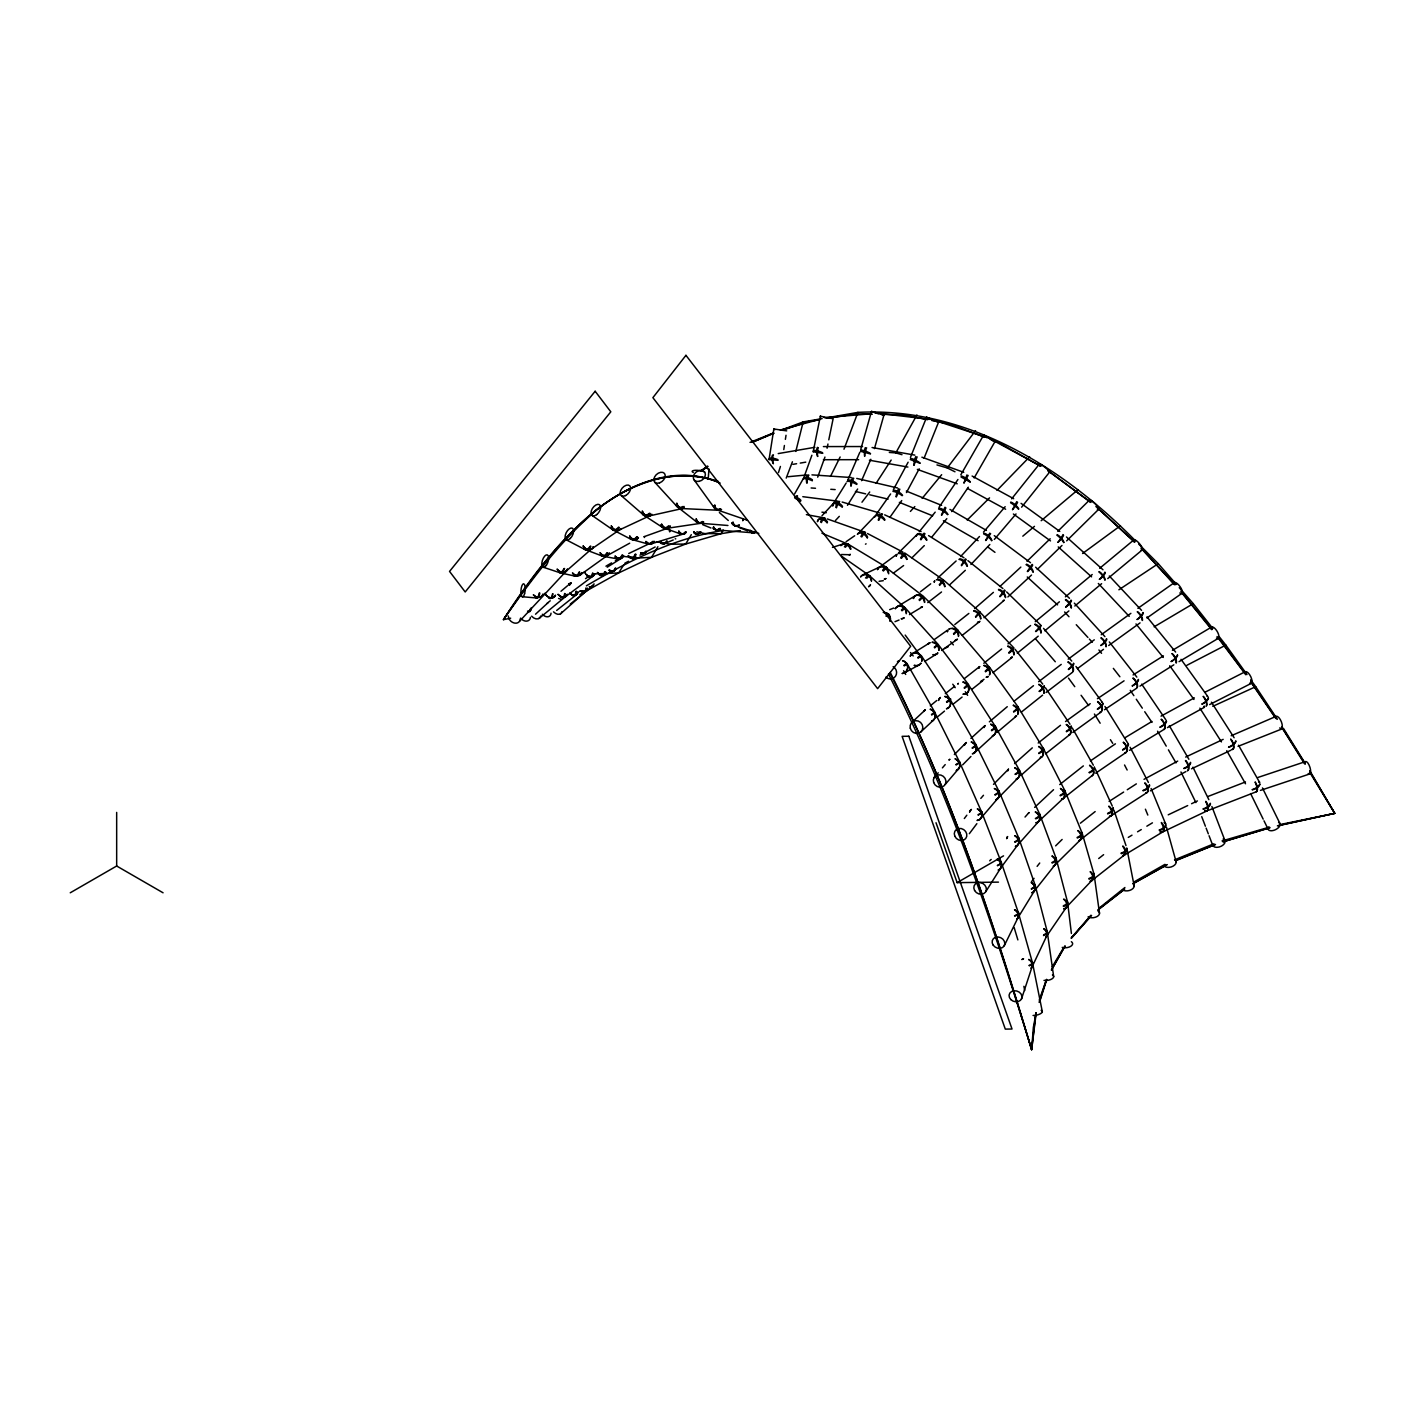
<?xml version="1.0" encoding="UTF-8"?>
<svg xmlns="http://www.w3.org/2000/svg" width="1405" height="1405" viewBox="0 0 1405 1405"><rect width="100%" height="100%" fill="white"/><g stroke="black" fill="none" stroke-linecap="round" stroke-linejoin="round"><path stroke-width="1.5" d="M828.792 439.835L833.112 418.778L820.257 416.196L821.135 416.688M934.624 647.933L938.241 644.561L968.15 684.112L964.181 687.765M708.173 479.298L708.981 468.971M975.755 617.322L980.181 612.159M1035.871 1012.689L1031.639 1049.676C992.176 921.592 949.06 793.93 888.469 674.066M769.044 459.593L773.839 428.982L786.712 430.878M1036.205 1012.706L1031.639 1049.676C992.527 921.241 951.29 792.367 889.681 672.679M783.779 449.582L784.412 445.49M785.377 439.361L786.027 435.269M933.763 712.317L934.694 712.072L907.138 663.757L905.698 664.214M946.496 701.833L949.973 699.023L921.276 655.643L918.15 658.225M919.063 599.83L923.015 596.054L886.871 568.182M1035.748 1014.726L1033.342 1027.459L1031.639 1049.676C993.282 920.925 950.623 792.754 890.226 672.451M813.179 451.778L820.362 416.126M827.088 448.23L827.949 444.033M795.81 451.444L803.168 421.922L822.118 418.62M953.855 634.393L957.911 630.143M985.239 671.239L989.296 667.041M860.844 449.196L871.504 411.402L884.044 415.002L881.673 414.616M874.454 448.617L883.938 415.037M1039.243 1000.149L1046.233 980.216M914.023 465.143L917.131 456.871M980.146 612.352L1013.427 647.459L1008.667 652.851M1039.507 1002.327L1046.76 979.478M778.475 472.589L780.425 466.46M1039.191 1002.292L1046.497 979.443M1021.488 999.008L1032.043 966.886M896.39 496.808L899.85 489.186M941.438 515.02L945.021 507.223M803.906 477.366L811.879 455.255M817.692 477.156L824.946 457.064M843.984 449.231L857.911 412.385C965.235 406.66 1062.777 466.846 1135.556 540.907M786.22 478.086L792.42 461.788M910.458 457.38L926.615 417.197L938.681 422.132L934.852 420.903M924.033 458.293L938.575 422.132M847.847 479.983L859.842 452.234M861.581 480.668L870.819 459.277M1032.113 564.389L1027.336 571.449M1016.763 501.62L1012.478 509.664M966.991 474.89L963.883 483.162L968.15 475.417M966.201 559.401L961.547 565.723M1004.522 589.96L999.868 596.3M960.774 474.89L983.641 435.076L995.021 441.591L992.72 440.784M1031.955 967.149L1046.672 936.029M990.63 533.619L985.924 540.504M957.859 630.371L989.278 667.112M1004.312 945.67L1017.993 917.676M830.513 476.4L840.137 456.994M975.492 616.725L979.671 611.702L943.861 580.318M893.387 489.625L908.122 462.21M906.453 492.558L919.204 468.796M889.33 452.445L895.81 452.902L916.938 414.932M1051.537 970.03L1064.92 946.057M989.787 533.127L988.909 534.655M945.934 507.89L945.073 509.418M794.615 493.875L803.695 477.963A6.568 2.88 29.7 0 1 812.371 479.808M944.687 510.085L941.772 515.178M974.157 477.928L994.951 441.644M988.33 535.674L985.608 540.398M1051.379 970.012L1065.078 946.092M934.676 712.212L931.462 714.478M1052.257 966.745L1063.146 948.498M657.891 546.721L651.516 557.346L618.622 572.959L579.861 594.596M691.313 534.673L685.64 544.051L651.516 557.346L637.782 558.031L622.854 556.327L615.337 560.7M1017.887 917.869L1034.66 890.471M920.942 539.819L924.999 533.689M961.336 565.144L965.481 558.909M832.603 504.781L846.161 483.057M847.478 505.291L857.647 489.01M623.732 564.88L618.622 572.959L594.701 573.907M985.836 891.578L1000.887 867.746L1018.379 844.071M723.206 530.229L720.993 533.707L685.64 544.051L670.571 544.244L656.293 541.68M876.053 483.373L891.174 460.067M920.451 655.766L905.189 635.078M901.975 610.806L905.312 608.014L937.89 644.14L934.237 647.248M938.997 507.346L957.929 479.491M951.747 511.596L968.308 487.219M1046.479 936.38L1066.781 906.699M876.369 514.142L890.612 493.963M889.857 517.374L901.729 500.566M901.395 558.312L905.417 553.447L943.282 579.844L939.26 584.708M943.703 580.546L939.646 585.393M964.322 818.535L966.833 815.199M969.345 833.674L976.861 823.664M1031.446 881.796L1034.045 878.336M861.968 502.217L869.73 491.996M936.959 464.932L947.251 467.935L975.562 430.668M1071.067 938.154L1090.438 916.464M1037.118 866.358L1039.735 863.021M1033.887 891.56L1054.927 864.971M1011.653 498.845L1039.454 464.001M1021.611 507.17L1049.412 472.326M919.256 531.687L935.203 512.14M932.2 536.587L946.812 518.656M922.137 498.389L941.666 474.697M883.306 571.045L886.959 567.638M983.447 532.161L1005.155 506.678M994.318 539.432L1016.026 513.949M934.009 777.703L938.206 772.785M942.404 767.868L945.214 764.601M945.284 784.376L959.264 767.973M980.795 798.409L983.482 795.283M981.147 817.868L998.604 797.478M1071.488 937.767L1090.877 915.252M519.587 621.238L566.882 570.395M1071.787 937.855L1091.58 915.498M920.89 655.345L917.746 657.54M1025.035 817.043L1028.987 812.599M1018.924 843.65L1038.699 821.416M910.387 511.42L914.831 506.555M821.978 515.74L833.516 503.306M835.466 520.5L839.312 516.355M960.616 556.503L979.496 536.499M970.943 564.494L989.84 544.49M1066.676 906.91L1091.703 880.601M859.842 531.793L874.507 516.496M996.988 490.433L1029.637 456.818M919.537 600.55L923.524 596.51L957.472 629.703M953.503 633.743L957.437 629.739M954.346 754.59L965.428 743.368M962.636 764.882L970.943 756.452M993.493 784.376L1008.193 769.483M997.041 799.199L1017.606 778.352M907.05 663.968L904.258 665.935M967.202 520.026L989.542 497.862M899.13 552.253L917.641 533.97M911.95 557.803L924.297 545.597M1057.772 531.336L1089.578 499.987M1066.641 540.89L1098.447 509.523M1055.629 845.863L1062.127 839.452M1054.681 865.234L1080.656 839.61M1027.002 561.28L1050.185 538.747M1037.241 569.499L1061.987 545.456M1034.642 807.366L1053.539 789.715M1037.768 822.224L1062.953 798.69M912.425 721.889L924.964 710.175M920.503 732.216L933.061 720.502M937.75 577.964L956.12 560.981M949.798 584.673L965.34 570.307M999.991 586.412L1020.838 567.093M1007.877 596.949L1031.516 575.049M527.859 612.352L531.02 609.436M535.533 614.213L548.178 602.552M970.908 738.415L984.483 726.034M974.157 753.08L993.757 735.201M1014.603 763.6L1032.289 747.864M1020.715 775.595L1041.614 756.996M560.384 613.967L585.745 591.487M565.284 571.923L591.47 549.039M888.504 615.741L889.4 614.916L887.152 616.461M974.613 608.628L993.405 592.366M983.992 617.743L1004.364 600.128M1098.324 909.439L1124.703 889.014M560.999 591.242L567.567 585.692M989.348 721.836L1007.262 706.697M996.935 732.514L1016.5 715.988A6.568 5.058 49.8 0 1 1015.13 716.55A6.568 4.566 51.4 0 0 1016.447 716.041M1022.805 536.166L1034.484 526.348M1041.175 520.711L1078.039 489.66M528.017 612.492L531.318 609.735M1099.676 568.305L1133.958 539.819M1065.376 596.844L1092.212 574.522M1107.755 578.597L1142.019 550.11M1074.807 606.012L1101.625 583.69M1035.292 621.677L1059.405 601.797M1044.793 630.792L1068.889 610.912M546.931 603.518L550.233 600.796M538.993 618.481L565.442 596.703M930.286 705.819L936.749 700.515M936.766 717.446L944.511 711.088M570.254 604.132L591.927 586.465M1008.035 643.859L1030.603 625.541M1017.29 653.167L1038.225 636.166M1098.78 908.403L1124.913 887.503M556.661 610.455L576.911 594.315M983.799 663.265L1001.642 649.005M992.896 672.714L1012.39 657.154A6.568 4.637 51.4 0 1 1011.108 657.61M1013.848 701.376L1033.465 685.71M1021.347 712.124L1042.598 695.159M1038.19 743.017L1060.512 725.279M1045.671 753.765L1069.381 734.92M954.803 624.54L968.853 613.423M962.249 635.323L979.109 621.958M964.533 678.475L979.232 666.883M945.337 693.631L954.539 686.343M952.889 704.362L962.091 697.073M971.997 689.258L982.675 680.828M1059.721 784.587L1083.36 765.901M1062.76 798.848L1092.317 775.472M1080.392 823.207L1095.162 811.581M1079.672 840.418L1110.846 815.884M1098.692 858.543L1103.61 854.679M1091.369 880.9L1124.228 855.136M1097.955 910.019L1124.404 889.365M920.398 591.786L930.69 583.813M927.792 602.605L941.526 591.979M1038.611 681.724L1061.232 664.407M1046.058 692.507L1072.173 672.521M565.354 596.791L592.857 576.191M880.953 566.057L896.32 554.659M893.369 573.152L903.608 565.548M1068.186 659.173L1094.284 639.819M1077.407 668.657L1103.505 649.303M1082.57 553.5L1120.435 525.733M1101.274 634.709L1130.884 613.335M1108.703 645.51L1140.035 622.889M1065.534 721.538L1090.227 703.694M1072.805 732.444L1101.028 712.036M579.756 575.277L607.575 555.344M700.726 470.938L707.593 466.056M701.341 471.079L706.627 467.321M934.36 639.521L947.62 630.09M941.613 650.462L956.542 639.855M1137.892 608.33L1174.457 582.548M1146.954 617.972L1181.798 593.419M905.944 664.091L906.91 663.388L903.889 665.285M846.109 541.68L854.679 535.762M591.259 549.215L619.64 529.79M1090.385 760.93L1115.412 743.825M1095.707 773.172L1126.09 752.413A6.568 3.952 55.7 0 1 1124.984 752.746A6.568 3.46 58.8 0 0 1126.95 748.9A6.568 3.46 58.8 0 0 1123.245 742.402M1097.41 698.689L1124.07 680.828M1104.488 709.736L1136.505 688.31M1118.889 589.784L1158.247 563.668L1176.459 584.462M585.516 578.649L589.152 576.243M1109.107 801.412L1123.631 792.069M1127.267 789.733L1136.346 783.885M1110.565 816.077L1145.075 793.86M980.514 681.53L984.027 679.282M1133.08 674.944L1163.41 655.872M1139.947 686.132L1173.825 664.811M607.223 567.198L621.765 558.066M912.161 653.817L929.372 643.069M924.613 661.509L936.661 653.992M896.934 606.837L915.445 595.65M909.492 614.582L922.435 606.749A6.568 5.515 58.8 0 1 920.995 607.364M1124.632 737.959L1151.907 721.468M1129.532 750.34L1162.269 730.53M1128.285 837.398L1131.991 835.167M1137.558 831.795L1141.282 829.565M1146.849 826.193L1152.434 822.838M1123.842 855.399L1162.848 831.883M700.533 470.991L707.997 466.548M1172.437 650.322L1211.602 627.052M1179.058 661.65L1218.24 638.379M1154.155 626.823L1193.267 603.658L1212.814 628.527M1133.466 883.236L1167.327 864.602M586.412 585.815C628.913 560.823 674.277 537.939 723.435 530.423M605.941 566.18L611.579 562.896M70.25 892.79L116.668 866.007L163.068 892.79M936.011 822.733L957.139 882.639L1003.539 855.856M1133.853 882.024L1164.956 864.356M1133.449 883.552L1165.974 865.304M750.059 442.364L773.523 432.968M607.329 555.502L629.686 543.191M1161.039 716.146L1194.338 697.864M1167.432 727.614L1204.243 707.4M1144.004 779.336L1177.706 761.089M1150.361 790.839L1185.925 771.573M904.17 672.995L918.519 665.25M624.768 563.265L628.562 561.227M632.355 559.19L636.166 557.17M639.96 555.133L655.152 546.984M751.921 442.347L774.067 433.267M871.504 411.402L873.752 412.385M1186.891 665.285L1225.845 645.106L1246.99 674.558M1205.42 692.015L1245.164 671.748M1209.652 704.572L1251.293 683.357M944.564 648.566L948.147 646.792M628.738 553.517L654.256 541.311M1168.222 814.83L1187.682 805.574M1191.581 803.713L1197.411 800.938M1164.394 831.18L1207.194 810.808M1185.644 757.067L1223.175 739.364M1191.493 768.816L1230.991 750.182M862.652 574.996L880.004 566.865M619.324 529.966L650.427 515.442M1212.796 706.329L1255.719 686.694L1277.391 719.29M753.273 441.925L772.592 433.425M1231.201 735.746L1276.039 716.392M665.584 543.191L673.258 539.959M1176.81 859.878L1215.518 844.475M769.115 459.558L778.054 460.313M1175.686 860.756L1214.956 844.668M1174.527 859.86L1213.973 843.755M889.664 609.665L893.721 608.031M895.003 621.66L899.06 620.027M1238.051 746.354L1283.415 728.352L1305.175 763.354M1207.65 796.6L1245.462 781.953M1208.809 810.193L1256.579 791.665M781.426 430.018L803.168 421.922M643.912 536.745L667.972 528.104M1223.333 841.718L1268.908 827.949M782.357 430.387L807.225 421.763L819.677 419.709M1257.897 777.474L1305.315 761.651M1260.426 790.4L1309.917 773.892M832.463 547.388L842.772 544.121M652.025 543.595L684.955 533.531M1222.982 841.841L1270.032 827.738M1222.051 840.945L1269.505 827.088M949.956 698.988L949.446 699.128A6.568 0.984 -29.7 0 1 946.794 702.395M780.302 430.035L820.362 419.217M1277.391 825.859L1334.75 813.355L1309.759 770.713M649.005 516.004L683.374 508.311M1278.304 825.596L1334.75 813.355L1309.776 771.415M510.665 618.182L503.429 619.675C529.281 579.352 558.61 540.679 595.808 510.12C629.879 483.689 677.403 464.774 719.395 482.688M1279.955 824.577L1334.75 813.355L1310.092 772.908M826.316 417.882L857.911 412.385M778.212 453.587L814.882 447.299M792.929 464.352L796.6 463.72M800.27 463.088L805.768 462.157M830.056 418.005L854.96 413.895L872.329 414.212M740.4 530.563L720.993 533.707L704.625 533.566L696.845 531.828M579.422 591.505L586.991 590.276M666.55 528.385L701.06 523.257M879.091 581.301L883.271 580.687M813.267 451.76L822.803 453.323M788.029 476.716L806.804 474.943M826.684 417.513L871.346 413.755M957.139 882.639L998.463 882.129M823.4 446.579L862.547 446.544M823.418 459.716L858.648 459.681M881.023 414.352L902.73 414.738L927.686 419.709M841.472 554.518L849.797 554.729M681.688 508.54L719.395 510.314M811.95 474.872L851.254 477.524M811.124 487.974L815.497 488.273M830.777 489.291L835.15 489.59M717.024 530.001L753.589 532.846M700.41 523.275L727.931 525.488M522.116 596.721L536.306 597.95M877.721 413.211L930.479 419.428M802.817 496.685L837.433 501.111M821.96 512.175L826.281 512.737M860.633 451.321L870.45 453.938M872.066 447.51L914.813 455.115M869.414 460.225L907.893 467.057M806.382 514.616L824.033 517.865M603.36 556.292L617.656 558.927M931.849 420.534L950.553 424.257L984.466 437.166M826.439 418.023L824.208 417.531M560.648 572.941L575.277 576.173M856.751 478.42L897.602 487.992M855.434 491.469L865.638 493.858M869.73 494.806L888.101 499.126M878.388 413.773L874.49 412.631M632.988 539.819L648.408 544.121M895.81 452.902L901.992 454.693M842.139 502.042L879.758 513.036M910.212 459.505L919.836 463.281M734.762 525.698L758.805 533.408M932.604 419.674L987.293 437.675M720.15 483.127C677.526 463.615 628.773 483.18 594.93 511.438C558.997 542.558 530.528 580.915 503.429 619.675C549.706 550.637 621.923 451.866 718.078 481.213M542.681 567.04L559.102 572.45M717.569 510.05L747.53 520.324M827.299 518.937L864.9 532.232M663.125 527.718L679.37 533.479M921.891 457.187L963.76 472.326M917.342 469.393L957.226 483.812M774.928 429.684L773.821 429.052M585.024 549.513L601.305 555.678M990.437 439.449L998.428 442.487L1040.806 466.284M934.448 420.745L932.305 419.902M739.329 527.56L747.565 530.879M702.623 524.645L710.948 527.999M906.348 491.1L941.613 505.361M899.358 502.358L932.657 515.811M931.023 419.375L928.09 418.093M821.943 533.215L848.058 544.174M960.95 476.91L970.065 482.108M884.676 514.845L921.083 531.529M927.809 417.97L926.51 417.232M947.251 467.935L954.979 471.781M613.054 529.948L630.74 539.134M566.197 539.783L584.673 549.39M867.517 533.531L902.923 552.095M989.313 438.342L1040.631 466.109M972.102 476.032L1013.672 498.705M967.518 488.448L1005.629 509.225M949.921 509.4L986.45 530.423M943.405 520.728L978.108 540.697M848.708 544.49L886.204 567.111M986.925 437.57L985.572 436.692M928.565 535.586L963.953 557.767M643.912 515.266L662.58 527.455M592.313 515.653L612.721 529.738M841.7 556.292L869.186 575.453M984.993 436.305L983.641 435.164M1021.049 503.341L1059.792 531.424M1013.374 514.002L1050.501 540.907M1047.849 470.675L1090.596 502.235M1048.042 470.657L1090.86 502.446M994.266 535.639L1030.497 562.72M988.066 547.177L994.968 552.341M678.123 507.468L696.95 522.221M967.905 560.63L1002.889 588.537M621.625 495.965L643.56 514.985M719.378 512.526L728.282 520.482M1066.465 536.973L1102.978 569.763M1058.246 546.931L1091.58 576.858M869.818 575.98L904.715 607.469M1098.728 509.067L1134.854 542.084M1035.625 567.181L1069.504 598.319M1027.266 576.981L1057.596 604.87M1095.882 506.467L1134.292 541.891M1006.63 591.909L1040.666 625.049A6.568 1.001 -45.8 0 1 1035.555 631.425M1138.594 543.946L1158.247 563.668M1109.3 575.997L1141.545 610.332M1098.324 583.479L1129.216 616.374M1140.965 548.143L1175.16 584.796M1076.248 624.716L1087.909 637.466M654.87 482.354L677.034 506.59M1074.333 603.149L1104.91 636.623M1064.604 611.965L1068.977 616.742M1089.367 639.064L1092.265 642.243M1142.283 549.285L1174.317 584.603M1181.605 592.629L1211.707 629.668M1179.252 587.659L1193.267 603.658M1043.546 628.386L1071.734 661.07M1035.555 638.871L1055.295 661.755M950.641 641.699L953.38 644.895M1180.85 591.294L1212.199 629.405M1146.954 616.883L1175.616 652.06M1135.995 623.943L1163.287 657.452M1015.042 649.286L1042.738 684.112M1219.329 636.816L1225.845 645.106M1109.318 641.962L1136.838 677.105M1098.921 649.971L1101.555 653.325M1113.34 668.376L1119.89 676.753M910.545 652.552L913.18 655.924M1217.046 636.518L1245.831 674.751M1218.767 637.888L1245.655 674.101M1075.967 666.462L1102.398 702.482M1068.485 678.106L1074.772 686.676M1081.077 695.264L1088.629 705.556M1018.01 706.82L989.612 667.375A6.568 1.194 -35.8 0 1 985.502 671.818M693.859 479.562L713.933 507.381M1250.731 679.757L1255.719 686.694M1181.043 659.331L1207.826 696.599M1169.715 665.759L1193.951 699.479M952.766 684.217L955.207 687.677M1250.661 681.144L1276.337 718.763M1250.766 681.969L1275.459 718.06M1281.623 727.088L1304.49 763.723M1141.703 684.165L1165.851 719.834M1130.252 690.312L1133.87 695.668M1136.276 699.233L1142.318 708.155M1144.741 711.72L1151.977 722.416M1045.425 687.783L1069.978 724.225M968.449 684.744L995.407 726.596M965.27 691.717L967.606 695.352M1211.409 702.184L1234.134 737.73M1199.852 708.138L1221.437 741.91M1282.256 727.79L1305.315 764.144M1104.927 706.469L1127.776 743.122M1094.425 714.039L1100.15 723.206M1110.424 739.697L1112.707 743.35M1018.362 707.576L1043.423 748.619M1169.329 725.718L1188.876 759.262M1157.562 731.215L1166.238 746.125M1168.416 749.849L1176.02 762.897M950.202 699.567L975.966 744.755M903.573 670.729L905.698 674.453M1238.56 745.247L1259.389 782.005M1226.758 750.692L1245.515 783.779M1072.314 728.018L1093.336 765.198M995.671 727.07L1019.433 770.309M1130.112 747.249L1148.394 782.427M1124.544 764.987L1127.144 770.01M1043.687 749.146L1064.955 790.892A6.568 2.687 -22.1 0 1 1060.301 795.845M934.869 712.598L959.492 761.914M1262.445 787.924L1280.043 823.681M1250.608 793.579L1263.165 819.133M1264.008 820.819L1268.188 829.336M976.176 745.159L998.973 791.384M1192.95 767.165L1208.844 799.656M1180.955 771.995L1195.901 802.589M1019.644 770.765L1039.858 814.601L1056.086 858.315M1095.303 769.027L1112.286 806.066M959.65 762.23L981.621 812.002M999.078 791.419L1018.766 838.1M1151.099 788.504L1165.553 823.734M1145.409 809.192L1147.815 815.058M1065.183 791.454L1082.096 833.024M981.744 812.301L1001.291 862.424M1211.883 806.54L1225.055 840.857M1201.732 816.674L1205.385 826.21M1206.122 828.107L1208.318 833.832M1209.055 835.729L1212.708 845.266M1018.906 838.451L1035.081 885.01M1113.954 810.246L1125.985 845.564M1001.396 862.723L1018.397 912.846M1014.182 927.634L1017.87 939.91M1082.307 833.657L1094.003 874.138A6.568 3.811 -7.9 0 1 1089.016 879.144M1018.502 913.18L1032.447 962.671M1166.484 827.229L1176.213 862.09M1056.349 859.368L1067.537 902.08M1035.204 885.431L1047.111 931.216M1032.552 963.128L1042.317 1011.653M1023.894 986.31L1024.737 990.525M1126.968 848.989L1134.186 885.993M1047.34 932.34L1053.68 976.668M1094.161 874.929L1099.518 913.32M1067.659 902.8L1071.4 933.464M116.668 812.406L116.668 866.007M520.236 618.885A6.568 5.111 41.6 0 1 514.23 623.03A6.568 5.111 41.6 0 1 508.311 615.97M543.068 594.174A6.568 5.111 41.6 0 1 533.303 594.824A6.568 5.128 44.2 0 0 542.997 594.245M530.44 617.304A6.568 4.988 47.4 0 1 526.647 621.133A6.568 4.988 47.4 0 1 520.57 618.095M527.525 611.087A6.568 4.988 47.4 0 1 528.21 611.719M540.82 615.987A6.568 4.847 50.5 0 1 531.652 616.163M529.773 611.684A6.568 4.847 50.5 0 1 531.74 607.61M551.041 613.195A6.568 4.654 51.4 0 1 547.88 616.777A6.568 4.654 51.4 0 1 542.33 614.266M577.982 592.067A6.568 4.654 51.4 0 1 569.64 593.103A6.568 4.637 54.6 0 0 577.877 592.12M562.07 611.632A6.568 4.496 48.5 0 1 553.5 611.825M587.343 589.485A6.568 4.496 48.5 0 1 580.634 590.82M558.558 598.46A6.568 4.285 50.8 0 1 560.806 599.32M593.191 585.147A6.568 4.285 50.8 0 1 589.257 586.693M539.151 593.121A6.568 2.09 -85.1 0 1 535.99 597.617M567.392 569.183A6.568 5.128 44.2 0 1 563.001 572.362A6.568 5.128 44.2 0 1 557.1 569.06A6.568 5.163 48.9 0 0 562.878 572.502A6.568 5.163 48.9 0 0 567.269 569.288M539.801 592.98A6.568 2.67 -88.2 0 1 536.13 597.687M552.516 593.841A6.568 2.67 -88.2 0 1 548.898 598.091M581.81 572.59A6.568 5.005 49.8 0 1 572.432 572.941A6.568 5.005 54.4 0 0 581.67 572.696M552.92 593.718A6.568 2.933 86.7 0 1 549.302 598.126M564.687 593.472A6.568 2.933 86.7 0 1 560.156 596.282M565.056 593.771A6.568 3.126 80.2 0 1 560.507 596.317M575.822 591.47A6.568 3.126 80.2 0 1 572.379 595.562M569.569 585.323A6.568 3.126 80.2 0 1 571.15 583.022M594.596 574.03A6.568 4.83 53.2 0 1 586.254 574.505M584.849 572.66A6.568 4.83 53.2 0 1 584.427 571.835M576.384 591.242A6.568 3.372 71 0 1 572.467 595.105M568.902 585.235A6.568 3.372 71 0 1 571.045 583.11M585.832 587.993A6.568 3.372 71 0 1 581.933 591.856M606.064 572.379A6.568 4.637 54.6 0 1 597.599 572.678M587.255 588.028A6.568 4.18 50.8 0 1 582.513 591.558M587.185 589.292A6.568 4.443 54.2 0 1 580.265 590.68M615.829 568.27A6.568 4.443 54.2 0 1 609.208 570.29A6.568 4.057 68.8 0 0 615.039 568.252M594.034 583.795A6.568 4.162 36.3 0 1 592.102 585.973M593.051 585.235A6.568 4.233 53.9 0 1 589.573 586.869M563.949 568.551A6.568 2.898 -71.7 0 1 558.944 572.292M564.582 568.463A6.568 3.372 -77.5 0 1 559.401 572.485M579.053 572.134A6.568 3.372 -77.5 0 1 573.328 574.803M593.332 546.791A6.568 5.163 48.9 0 1 588.66 549.601A6.568 5.163 48.9 0 1 583.057 545.807A6.568 5.181 55.6 0 0 588.484 549.759A6.568 5.181 55.6 0 0 593.156 546.931M579.633 571.976A6.568 3.706 -85.8 0 1 573.802 575.014M592.699 572.924A6.568 3.706 -85.8 0 1 586.675 575.664M609.384 553.131A6.568 5.005 54.4 0 1 600.269 553.043M593.103 573.521A6.568 3.916 83.1 0 1 587.308 575.822M604.677 571.712A6.568 3.916 83.1 0 1 599.32 574.961M594.526 573.767A6.568 4.83 57.9 0 1 589.889 576.717A6.568 4.83 57.9 0 1 584.515 571.817M623.592 555.519A6.568 4.83 57.9 0 1 615.021 555.976A6.568 4.777 64.5 0 0 623.346 555.607M605.292 571.642A6.568 4.057 68.8 0 1 600.567 575.119M605.871 572.45A6.568 4.601 59.4 0 1 597.353 572.379M635.956 554.36A6.568 4.601 59.4 0 1 628.246 555.713M615.601 568.358A6.568 4.391 59.4 0 1 609.19 570.395M645.984 551.55A6.568 4.391 59.4 0 1 641.049 552.85M615.829 568.498A6.568 4.11 50.4 0 1 609.296 569.85M590.24 546.229A6.568 3.407 -62.5 0 1 583.988 548.653M590.873 546.246A6.568 3.864 -69.2 0 1 584.392 548.916M606.925 552.815A6.568 3.864 -69.2 0 1 600.497 554.817M621.01 528.526A6.568 5.181 55.6 0 1 611.263 525.962M609.155 553.236A6.568 5.005 61.2 0 1 600.005 552.709M638.45 537.852A6.568 5.005 61.2 0 1 629.581 535.885A6.568 4.935 70.2 0 0 638.098 537.992M607.592 552.762A6.568 4.233 -79.5 0 1 601.059 555.098M622.064 554.975A6.568 4.233 -79.5 0 1 615.144 557.451M654.01 541.592A6.568 4.777 64.5 0 1 646.23 541.645M622.538 555.168A6.568 4.443 86.1 0 1 615.917 557.68M634.99 554.308A6.568 4.443 86.1 0 1 628.632 557.082M635.569 554.22A6.568 4.443 67.9 0 1 629.739 557.1M645.738 551.445A6.568 4.443 67.9 0 1 641.33 553.342M635.359 555.555A6.568 4.531 65.9 0 1 628.246 555.818M667.094 541.61A6.568 4.531 65.9 0 1 660.139 541.54A6.568 4.391 73.8 0 0 666.69 541.68M646.353 551.445A6.568 4.145 48.3 0 1 642.752 552.832M645.808 551.322A6.568 4.285 65.6 0 1 640.61 552.815M669.553 531.634A6.568 4.285 65.6 0 1 669.465 530.774M618.727 527.086A6.568 3.758 -55.4 0 1 611.403 527.577A6.568 4.25 -62.6 0 0 619.113 527.542M636.816 536.728A6.568 4.25 -62.6 0 1 629.844 538.273M620.694 528.702A6.568 5.181 65 0 1 611.333 525.962M651.797 514.177A6.568 5.181 65 0 1 646.722 515.74A6.568 5.181 65 0 1 642.278 510.981A6.568 5.076 77.4 0 0 650.533 515.178M637.501 536.71A6.568 4.637 -74.4 0 1 630.476 538.642M652.675 541.399A6.568 4.637 -74.4 0 1 645.65 542.664M670.396 526.12A6.568 4.935 70.2 0 1 661.72 524.399M653.237 541.575A6.568 4.812 88.4 0 1 646.528 542.962M666.831 540.802A6.568 4.812 88.4 0 1 660.508 543.068M653.641 541.663A6.568 4.672 73 0 1 645.949 541.399M644.526 537.5A6.568 4.672 73 0 1 644.456 536.587M685.991 532.583A6.568 4.672 73 0 1 678.633 530.95A6.568 4.461 83.2 0 0 685.447 532.618M667.217 541.382A6.568 4.707 67.1 0 1 661.825 543.068M700.111 532.477A6.568 4.391 73.8 0 1 693.912 531.863M675.752 538.8A6.568 4.11 73.1 0 1 675.155 538.835M669.886 531.687A6.568 4.11 73.1 0 1 669.886 529.931M693.315 472.502A6.568 1.668 6.4 0 1 695.528 470.306A6.568 1.668 6.4 0 1 704.695 472.098M649.496 513.247A6.568 4.074 -49.1 0 1 642.085 512.825A6.568 4.601 -56.9 0 0 650.216 513.422M668.569 525.927A6.568 4.601 -56.9 0 1 660.859 524.978M684.288 507.925A6.568 5.076 77.4 0 1 676.789 503.289M669.026 526.313A6.568 4.97 -70.5 0 1 661.123 525.013M685.57 531.74A6.568 4.97 -70.5 0 1 678.281 532.53M669.886 526.19A6.568 4.777 81.6 0 1 661.615 524.047M703.712 522.01A6.568 4.777 81.6 0 1 696.142 518.937M719.869 529A6.568 4.461 83.2 0 1 713.564 526.893M686.149 531.88A6.568 5.111 89.5 0 1 679.23 532.899M700.428 531.74A6.568 5.111 89.5 0 1 694.123 533.268M699.55 532.495A6.568 4.145 83.1 0 1 693.631 531.67M700.972 531.845A6.568 4.882 65.8 0 1 695.563 533.285M773.294 463.632A6.568 3.161 71.6 0 1 772.557 455.115M683.041 506.502A6.568 4.478 -42.4 0 1 676.016 504.483M683.533 507.96A6.568 4.795 -87.3 0 1 676.964 503.341M721.555 509.523A6.568 4.795 -87.3 0 1 714.688 505.115M684.182 506.485A6.568 4.988 -51.9 0 1 676.139 504.518M702.623 521.518A6.568 4.988 -51.9 0 1 695.457 520.711M703.115 521.87A6.568 5.304 -68 0 1 696.09 521.255M720.08 528.298A6.568 5.304 -68 0 1 712.721 527.981M702.957 521.975A6.568 4.443 -85.4 0 1 696.248 519.042M738.222 525.944A6.568 4.443 -85.4 0 1 732.971 521.975A6.568 3.829 -72.2 0 0 737.274 525.681M720.115 528.947A6.568 5.357 88.8 0 1 713.705 528.438M719.132 528.93A6.568 4.092 -85.5 0 1 713.547 527.051M755.17 532.232A6.568 4.092 -85.5 0 1 750.27 530.282M794.791 498.143A6.568 3.126 88.1 0 1 796.881 495.947M806.646 482.723A6.568 2.88 84.6 0 1 808.033 475.013M769.238 458.697A6.568 1.844 17.7 0 1 777.808 459.593M773.4 463.545A6.568 2.722 80.3 0 1 773.452 454.869M817.57 456.414A6.568 2.722 80.3 0 1 817.464 447.317M720.607 508.751A6.568 4.988 -35.8 0 1 713.459 506.222M720.554 509.365A6.568 5.392 -48.3 0 1 713.67 506.467M743.087 519.446A6.568 5.392 -48.3 0 1 742.753 520.746A6.568 5.602 -68.1 0 0 742.982 519.323M739.206 524.89A6.568 5.392 -48.3 0 1 731.636 522.748M720.15 509.471A6.568 4.162 -71.1 0 1 714.934 505.238M739.329 525.365A6.568 5.602 -68.1 0 1 732.233 523.433M756.189 531.775A6.568 5.602 -68.1 0 1 748.918 530.423M756.189 532.249A6.568 5.55 85.9 0 1 749.638 530.651M754.362 531.88A6.568 3.495 -74.2 0 1 750.182 530.528M820.643 521.94A6.568 2.828 -79.6 0 1 824.384 517.953M794.598 497.107A6.568 4.127 42.7 0 1 800.92 500.373M795.81 498.74A6.568 2.88 29.7 0 1 800.604 501.304M795.792 498.195A6.568 2.529 -82.7 0 1 797.601 496.035M835.852 507.258A6.568 2.529 -82.7 0 1 838.873 501.251M803.186 479.052A6.568 1.633 19.8 0 1 812.389 480.791M813.46 450.742A6.568 1.633 19.8 0 1 822.522 452.673M807.067 483.18A6.568 2.283 -86.1 0 1 808.911 475.153M850.727 485.673A6.568 2.283 -86.1 0 1 852.747 477.946M817.675 456.397A6.568 2.107 90 0 1 818.325 447.703M865.287 447.651A6.568 2.107 90 0 0 864.655 456.362A6.568 1.317 -79.9 0 1 866.622 447.774M817.605 521.466A6.568 5.076 58.1 0 1 822.013 518.164A6.568 5.076 58.1 0 1 827.527 522.08M844.405 546.773A6.568 2.424 -67.3 0 1 848.673 545.281M817.411 521.606A6.568 4.074 42.9 0 1 821.205 519.007A6.568 4.074 42.9 0 1 827.159 522.976M832.814 505.712A6.568 4.074 42.9 0 1 836.221 502.393A6.568 4.074 42.9 0 1 842.543 506.397M821.363 522.607A6.568 2.107 -70.5 0 1 825.192 518.164M860.949 536.587A6.568 2.107 -70.5 0 1 864.778 532.144M832.761 505.87A6.568 2.792 32 0 1 835.413 503.605A6.568 2.792 32 0 1 842.28 507.293M847.882 480.334A6.568 2.792 32 0 1 856.962 483.777M836.449 507.855A6.568 1.809 -73.7 0 1 839.716 501.515M878.248 520.061A6.568 1.809 -73.7 0 1 881.673 513.668M847.004 481.634A6.568 1.493 23.4 0 1 850.569 481.739A6.568 1.493 23.4 0 1 856.699 484.426M860.826 450.232A6.568 1.493 23.4 0 1 870.485 453.516M851.096 486.183A6.568 1.528 -76.8 0 1 853.748 478.28M896.021 496.703A6.568 1.528 -76.8 0 1 898.673 488.8M913.917 465.108A6.568 1.317 -79.9 0 1 915.779 456.52M840.857 545.684A6.568 5.708 72.5 0 1 850.973 549.039M849.323 555.221A6.568 5.708 72.5 0 0 850.13 554.255A6.568 5.04 55.4 0 1 849.762 554.957M865.498 577.999A6.568 1.809 -55.1 0 1 869.537 576.7M840.98 545.316A6.568 5.04 55.4 0 1 850.482 549.162M866.095 543.823A6.568 5.04 55.4 0 1 865.462 544.156M857.7 534.076A6.568 5.04 55.4 0 1 862.846 532.477A6.568 5.04 55.4 0 1 867.658 537.325M845.389 547.265A6.568 1.581 -58.9 0 1 849.024 545.456M882.639 570.254A6.568 1.581 -58.9 0 1 886.537 567.866M861.792 536.956A6.568 1.317 -62.3 0 1 865.568 532.495M900.693 557.873A6.568 1.317 -62.3 0 1 904.715 553.008M857.384 534.357A6.568 4.022 43.8 0 1 862.126 533.356A6.568 4.022 43.8 0 1 867.359 538.15M874.876 516.267A6.568 4.022 43.8 0 0 874.665 517.181A6.568 2.775 35.2 0 1 874.648 516.408M875.982 514.968A6.568 4.022 43.8 0 1 884.957 519.797M878.88 520.289A6.568 1.019 -65.4 0 1 882.533 514.09M920.468 539.362A6.568 1.019 -65.4 0 1 924.139 533.162M875.596 515.635A6.568 2.775 35.2 0 1 884.553 520.289M893.404 490.433A6.568 2.775 35.2 0 1 902.59 495.385M892.913 491.364A6.568 1.51 28.2 0 1 902.168 495.684M910.581 458.469A6.568 1.51 28.2 0 1 920.117 463.018M885.923 616.11A6.568 1.001 -43.7 0 1 888.592 615.531M860.844 576.63A6.568 6.077 82 0 1 871.627 580.862M866.832 578.21A6.568 0.931 -47.9 0 1 869.695 576.981M901.413 610.016A6.568 0.931 -47.9 0 1 904.697 608.277M860.58 576.928A6.568 5.638 64.9 0 1 866.867 574.873A6.568 5.638 64.9 0 1 871.346 581.055M885.765 578.667A6.568 5.638 64.9 0 1 884.219 579.123M877.545 569.552A6.568 5.638 64.9 0 1 884.219 566.742A6.568 5.638 64.9 0 1 888.698 573.837M885.888 578.526A6.568 4.935 53.4 0 1 884.834 578.772M877.545 569.587A6.568 4.935 53.4 0 1 883.078 567.005A6.568 4.935 53.4 0 1 888.329 573.1M896.232 556.029A6.568 4.935 53.4 0 1 896.987 554.343A6.568 3.987 45.4 0 0 896.285 555.994M898.339 553.219A6.568 4.935 53.4 0 1 907.121 559.172M898.427 553.465A6.568 3.987 45.4 0 1 906.734 559.489M916.341 536.183A6.568 3.987 45.4 0 1 916.991 534.497M918.484 533.654A6.568 3.987 45.4 0 1 926.931 540.064M916.692 534.831A6.568 2.845 39.2 0 1 921.381 535.358A6.568 2.845 39.2 0 1 926.492 540.17M939.207 508.259A6.568 2.845 39.2 0 1 947.918 514.423M938.558 509.031A6.568 1.668 34.2 0 1 947.602 514.687M961.529 476.049A6.568 1.668 34.2 0 1 970.275 481.845M884.658 612.404A6.568 6.287 81.2 0 1 890.155 621.273M883.218 612.492A6.568 5.989 68 0 1 890.12 620.992M901.448 618.832A6.568 5.989 68 0 0 904.205 617.726A6.568 5.515 58.8 0 1 901.29 618.692M895.231 608.681A6.568 5.989 68 0 1 906.506 613.089M895.319 608.576A6.568 5.515 58.8 0 1 902.063 606.679A6.568 5.515 58.8 0 1 906.243 613.774M913.355 598.53A6.568 5.515 58.8 0 1 919.748 595.158A6.568 5.515 58.8 0 1 924.753 602.13M922.33 606.767A6.568 4.83 52.2 0 1 921.329 607.101M913.496 598.39A6.568 4.83 52.2 0 1 919.256 595.58A6.568 4.83 52.2 0 1 924.472 602.411M934.184 582.056A6.568 4.83 52.2 0 1 934.624 581.055M937.521 579.281A6.568 4.83 52.2 0 1 945.056 586.447M934.272 581.986A6.568 3.969 47.3 0 1 934.711 580.862M936.362 579.773A6.568 3.969 47.3 0 1 944.74 586.728M959.949 558.821A6.568 3.969 47.3 0 1 967.413 566.197M958.913 559.348A6.568 2.986 43.4 0 1 967.079 566.303M984.238 533.285A6.568 2.986 43.4 0 1 991.895 540.486M983.623 533.9A6.568 1.967 40.4 0 1 991.614 540.714M1010.775 502.042A6.568 1.967 40.4 0 1 1018.766 508.856M1010.564 502.762A6.568 1.001 38.6 0 1 1018.485 509.172M1040.332 465.775A6.568 1.001 38.6 0 1 1040.824 464.475A6.568 1.001 38.6 0 1 1047.691 469.674A6.568 1.001 38.6 0 1 1048.815 472.185M1017.606 502.288A6.568 0.984 -54.1 0 1 1012.706 509.523M1062.97 534.585A6.568 0.984 -54.1 0 1 1057.895 542.295M893.106 666.69A6.568 6.375 64.2 0 1 895.477 676.297A6.568 6.375 64.2 0 1 885.852 677.105M902.607 660.631A6.568 6.375 64.2 0 1 902.115 673.522M897.444 661.825A6.568 6.375 64.2 0 1 898.603 661.105M902.66 660.736A6.568 6.164 61.7 0 1 902.467 673.452M897.602 661.72A6.568 6.164 61.7 0 1 898.743 661.053M920.89 663.318A6.568 6.164 61.7 0 1 914.163 665.426M910.247 655.995A6.568 6.164 61.7 0 1 921.943 660.859M920.907 663.248A6.568 5.848 58 0 1 914.532 665.338M910.282 656.065A6.568 5.848 58 0 1 921.715 661.263M933.025 654.87A6.568 5.848 58 0 0 937.873 652.851A6.568 5.374 54.6 0 1 933.219 654.642M928.161 644.21A6.568 5.848 58 0 1 929.741 642.858M932.147 642.173A6.568 5.848 58 0 1 939.014 650.076M928.266 644.105A6.568 5.374 54.6 0 1 930.057 642.717M932.411 642.366A6.568 5.374 54.6 0 1 938.786 650.339M955.119 640.434A6.568 5.374 54.6 0 0 957.42 639.099A6.568 4.724 51.6 0 1 955.347 640.241M947.286 631.741A6.568 5.374 54.6 0 1 947.725 630.617M948.972 629.141A6.568 5.374 54.6 0 1 949.604 628.72M952.291 628.211A6.568 5.374 54.6 0 1 958.702 635.763M947.497 631.548A6.568 4.724 51.6 0 1 947.69 630.845M949.183 629.001A6.568 4.724 51.6 0 1 955.224 630.037A6.568 4.724 51.6 0 1 958.421 636.447M977.458 622.485A6.568 4.724 51.6 0 0 979.882 621.309A6.568 3.969 49.2 0 1 977.827 622.169M974.051 610.666A6.568 4.724 51.6 0 1 980.883 618.639M973.63 611.017A6.568 3.969 49.2 0 1 980.62 618.867M1003.837 600.356A6.568 3.969 49.2 0 1 1003.223 600.479M998.692 589.345A6.568 3.969 49.2 0 1 1005.681 597.195M998.446 589.819A6.568 3.126 47.2 0 1 1005.436 597.652M1026.581 564.178A6.568 3.126 47.2 0 1 1033.237 571.905M1005.067 590.539A6.568 1.001 -45.8 0 1 999.991 596.774M1026.089 564.634A6.568 2.301 45.8 0 1 1032.974 572.134M1057.315 534.743A6.568 2.301 45.8 0 1 1063.954 542.365M1032.693 565.038A6.568 1.229 -47.4 0 1 1027.635 571.536M1071.049 600.093A6.568 1.229 -47.4 0 1 1065.622 607.065M1056.911 535.182A6.568 1.528 45.4 0 1 1063.708 542.629M1089.472 501.234A6.568 1.528 45.4 0 1 1091.931 500.97A6.568 1.528 45.4 0 1 1097.867 507.029A6.568 1.528 45.4 0 1 1097.358 509.295M1063.567 535.27A6.568 1.475 -48.1 0 1 1058.07 542.277M1104.892 572.116A6.568 1.475 -48.1 0 1 1099.342 579.352M930.532 709.226A6.568 6.182 47 0 1 931.515 721.345M923.752 711.439A6.568 6.182 47 0 1 925.333 709.911M933.798 712.37A6.568 0.984 -26.5 0 1 931.726 714.987M958.667 761.633A6.568 0.984 -26.5 0 1 955.962 764.531M930.145 709.244A6.568 5.971 50.6 0 1 931.778 721.239M923.91 711.246A6.568 5.971 50.6 0 1 925.122 710.052M945.196 696.423A6.568 5.971 50.6 0 1 946.443 708.805M938.487 700.48A6.568 5.971 50.6 0 1 940.279 697.6M944.722 696.494A6.568 5.655 51.7 0 1 950.43 702.412A6.568 5.655 51.7 0 1 946.794 708.664M938.663 700.234A6.568 5.655 51.7 0 1 940.402 697.495M963.145 681.952A6.568 5.655 51.7 0 1 968.941 688.977A6.568 5.655 51.7 0 1 963.128 694.263M975.667 744.439A6.568 0.984 -29.7 0 1 972.172 747.829M962.987 682.163A6.568 5.199 51.7 0 1 968.677 689.275A6.568 5.199 51.7 0 1 963.268 694.07M986.24 677.263A6.568 5.199 51.7 0 0 988.312 676.402A6.568 4.637 51.4 0 1 986.398 677.105M978.776 668.2A6.568 5.199 51.7 0 1 979.707 666.55M984.361 665.32A6.568 5.199 51.7 0 1 989.506 674.962A6.568 4.637 51.4 0 0 983.676 665.478M968.256 684.428A6.568 1.071 -32.8 0 1 964.462 688.345M994.564 726.35A6.568 1.071 -32.8 0 1 991.421 730.196M978.986 668.007A6.568 4.637 51.4 0 1 979.584 666.743M1008.035 646.037A6.568 4.637 51.4 0 1 1014.024 654.642M1017.378 706.733A6.568 1.194 -35.8 0 1 1013.532 711.527M1012.197 657.224A6.568 3.987 50.9 0 1 1011.319 657.452M1007.666 646.335A6.568 3.987 50.9 0 1 1013.778 654.835M1035.046 624.083A6.568 3.987 50.9 0 1 1041.158 632.601M1013.813 647.758A6.568 1.352 -38.5 0 1 1009.212 653.062M1044.038 685.763A6.568 1.352 -38.5 0 1 1039.05 691.33M1034.941 624.523A6.568 3.284 50.5 0 1 1040.894 633.058M1065.815 599.514A6.568 3.284 50.5 0 1 1071.435 607.575M1041.087 625.576A6.568 1.51 -40.8 0 1 1035.977 631.548M1073.508 663.178A6.568 1.51 -40.8 0 1 1068.397 669.131M1071.506 600.655A6.568 1.686 -42.4 0 1 1065.938 607.083M1106.473 638.731A6.568 1.686 -42.4 0 1 1100.888 645.334M1065.394 599.847A6.568 2.599 50.2 0 1 1071.207 608.066M1099.272 571.642A6.568 2.599 50.2 0 1 1105.085 579.861M1105.331 572.678A6.568 1.879 -43.2 0 1 1099.588 579.299M1142.985 612.51A6.568 1.879 -43.2 0 1 1137.207 619.359M1098.938 571.958A6.568 1.985 50.3 0 1 1104.874 580.054M1133.695 541.592A6.568 1.985 50.3 0 1 1136.083 540.486A6.568 1.985 50.3 0 1 1141.65 546.844A6.568 1.985 50.3 0 1 1141.106 550.058M955.453 758.893A6.568 5.971 40.5 0 1 956.225 770.537M949.2 759.824A6.568 5.971 40.5 0 1 949.885 759.315M955.031 758.858A6.568 5.778 44.6 0 1 956.524 770.432M949.007 759.982A6.568 5.778 44.6 0 1 949.64 759.455M971.663 742.016A6.568 5.778 44.6 0 1 972.348 753.835A6.568 5.48 47.6 0 0 976.229 748.303A6.568 5.48 47.6 0 0 971.171 742.051M964.357 745.247A6.568 5.778 44.6 0 1 966.289 742.613M958.702 761.721A6.568 1.352 -23.8 0 1 956.138 764.935M978.108 814.707A6.568 1.352 -23.8 0 0 981.094 811.51A6.568 1.668 -21.3 0 1 978.249 815.076M964.533 745.019A6.568 5.48 47.6 0 1 966.394 742.543M990.788 724.172A6.568 5.48 47.6 0 1 995.811 730.214A6.568 5.48 47.6 0 1 992.316 735.851M984.044 727.544A6.568 5.48 47.6 0 1 984.87 725.735M975.808 744.668A6.568 1.44 -26.3 0 1 972.383 748.321M998.024 790.857A6.568 1.44 -26.3 0 1 994.775 794.756M990.648 724.383A6.568 5.058 49.8 0 1 995.513 730.319A6.568 5.058 49.8 0 1 992.685 735.711M984.255 727.281A6.568 5.058 49.8 0 1 985.028 725.577M1013.462 705.117A6.568 5.058 49.8 0 1 1018.221 713.687M994.687 726.49A6.568 1.563 -28.8 0 1 991.631 730.723M1018.449 769.729A6.568 1.563 -28.8 0 1 1014.99 774.19M1017.571 706.943A6.568 1.704 -31.4 0 1 1013.708 712.036M1043.335 748.25A6.568 1.704 -31.4 0 1 1038.769 753.08M1013.216 705.363A6.568 4.566 51.4 0 1 1017.729 714.565M1038.98 684.323A6.568 4.566 51.4 0 1 1044.126 693.034M1044.354 686.22A6.568 1.844 -34 0 1 1039.56 691.523M1071.137 725.981A6.568 1.844 -34 0 1 1066.36 731.285M1038.681 684.551A6.568 3.987 52.6 0 1 1043.862 693.227M1068.257 661.913A6.568 3.987 52.6 0 1 1073.385 670.905M1067.905 662.124A6.568 3.39 53.4 0 1 1072.437 667.235A6.568 3.39 53.4 0 1 1072.559 672.222M1101.292 637.817A6.568 3.39 53.4 0 1 1106.209 646.546M1073.859 663.669A6.568 1.967 -36.3 0 1 1068.467 669.518M1102.82 703.132A6.568 1.967 -36.3 0 1 1097.428 708.963M1101.713 702.395A6.568 1.967 -36.3 0 1 1102.135 702.412M1100.976 638.063A6.568 2.828 54.2 0 1 1105.963 646.722M1137.541 611.649A6.568 2.828 54.2 0 1 1142.528 620.308M1106.824 639.222A6.568 2.09 -38.1 0 1 1100.87 645.598M1138.278 679.388A6.568 2.09 -38.1 0 1 1132.307 685.763M1137.277 611.877A6.568 2.353 54.8 0 1 1142.3 620.483M1173.895 583.725A6.568 2.353 54.8 0 1 1177.636 583.883A6.568 2.353 54.8 0 1 1182.237 591.084A6.568 2.353 54.8 0 1 1179.796 592.963M1143.319 612.984A6.568 2.195 -39.2 0 1 1137.137 619.535M1177.425 654.853A6.568 2.195 -39.2 0 1 1171.243 661.421M977.74 808.999A6.568 5.778 36.9 0 1 977.019 820.45A6.568 5.602 40.6 0 0 981.779 815.515A6.568 5.602 40.6 0 0 977.283 808.946M969.555 812.072A6.568 5.778 36.9 0 1 971.435 809.421A6.568 5.602 40.6 0 0 969.661 811.897M1000.272 861.704A6.568 1.668 -21.3 0 1 997.392 865.392M994.74 788.556A6.568 5.602 40.6 0 1 999.218 794.475A6.568 5.602 40.6 0 1 995.688 799.814M998.094 790.98A6.568 1.827 -22.9 0 1 995.337 794.984M1018.01 837.696A6.568 1.827 -22.9 0 1 1014.621 841.876M994.266 788.556A6.568 5.321 44.6 0 1 998.973 794.334A6.568 5.321 44.6 0 1 996.005 799.726M1014.832 767.692A6.568 5.321 44.6 0 1 1019.573 773.681A6.568 5.321 44.6 0 1 1016.184 778.967A6.568 4.953 48.3 0 0 1019.31 774.015A6.568 4.953 48.3 0 0 1014.709 767.885M1007.771 770.801A6.568 5.321 44.6 0 1 1008.351 769.343M1008.017 770.52A6.568 4.953 48.3 0 1 1008.544 769.15M1038.822 746.424A6.568 4.953 48.3 0 1 1043.423 752.553A6.568 4.953 48.3 0 1 1040.262 757.523A6.568 4.496 51.5 0 0 1043.072 752.869A6.568 4.496 51.5 0 0 1038.611 746.635M1018.572 769.887A6.568 2.02 -24.7 0 1 1015.552 774.454M1039.542 813.969A6.568 2.02 -24.7 0 1 1035.362 818.5M1066.5 724.471A6.568 4.496 51.5 0 1 1070.891 730.301A6.568 4.496 51.5 0 1 1068.801 735.201M1043.564 748.672A6.568 2.195 -27 0 1 1038.91 753.572M1063.831 789.926A6.568 2.195 -27 0 1 1060.195 795.318M1066.237 724.681A6.568 3.987 54.1 0 1 1070.469 730.618A6.568 3.987 54.1 0 1 1068.748 735.236M1097.621 701.517A6.568 3.987 54.1 0 1 1102.135 710.719M1071.418 726.438A6.568 2.318 -29.5 0 1 1066.465 731.759M1094.355 766.99A6.568 2.318 -29.5 0 1 1088.98 772.522M1097.674 701.903A6.568 3.46 56.2 0 1 1101.871 710.895M1133.238 678.088A6.568 3.46 56.2 0 1 1137.049 687.818A6.568 2.968 57.8 0 0 1132.974 678.264M1103.101 703.624A6.568 2.424 -31.9 0 1 1097.463 709.332M1128.25 743.948A6.568 2.424 -31.9 0 1 1122.613 749.638M1172.209 653.588A6.568 2.968 57.8 0 1 1176.389 662.598M1138.559 679.844A6.568 2.459 -34.1 0 1 1132.29 685.991M1166.326 720.87A6.568 2.459 -34.1 0 1 1160.073 727.017M1177.671 655.274A6.568 2.476 -35.7 0 1 1171.19 661.562M1208.282 697.864A6.568 2.476 -35.7 0 1 1201.802 704.168A6.568 2.74 -32.6 0 0 1208.493 698.25M1207.106 696.388A6.568 2.476 -35.7 0 1 1207.545 696.476M1172.033 653.729A6.568 2.599 59.3 0 1 1176.09 662.984M1210.899 628.615A6.568 2.599 59.3 0 1 1214.482 628.07A6.568 2.599 59.3 0 1 1218.82 635.499A6.568 2.599 59.3 0 1 1216.467 638.133M997.181 859.263A6.568 5.62 32.3 0 1 1001.431 864.76A6.568 5.62 32.3 0 1 998.358 869.994M989.752 860.826A6.568 5.62 32.3 0 1 991.21 859.456M997.146 859.386A6.568 5.462 36.4 0 1 1001.326 864.971A6.568 5.462 36.4 0 1 998.288 870.046M1015.148 835.782A6.568 5.462 36.4 0 1 1018.941 841.56A6.568 5.462 36.4 0 1 1015.499 846.354M1006.647 838.644A6.568 5.462 36.4 0 1 1007.666 836.555A6.568 5.216 41.7 0 0 1006.841 838.381M1000.307 861.809A6.568 1.949 -18.7 0 1 997.497 865.726M1014.515 915.849A6.568 1.949 -18.7 0 0 1017.764 912.038A6.568 2.23 -15.7 0 1 1015.025 916.025M1014.656 835.729A6.568 5.216 41.7 0 1 1018.73 841.63A6.568 5.216 41.7 0 1 1015.411 846.407M1035.748 812.02A6.568 5.216 41.7 0 1 1039.841 818.131A6.568 5.216 41.7 0 1 1036.117 822.768M1028.478 813.267A6.568 5.216 41.7 0 1 1028.917 812.652M1018.098 837.889A6.568 2.213 -19.2 0 1 1015.165 842.122M1034.677 884.623A6.568 2.213 -19.2 0 1 1031.34 888.68M1035.222 812.002A6.568 4.865 46.9 0 1 1039.542 818.254A6.568 4.865 46.9 0 1 1036.065 822.803M1061.618 799.217A6.568 4.865 46.9 0 0 1064.709 794.51A6.568 4.865 46.9 0 0 1060.406 788.451A6.568 4.443 51.7 0 1 1064.34 794.861A6.568 4.443 51.7 0 1 1061.53 799.269M1039.7 814.32A6.568 2.459 -20.3 0 1 1035.907 818.816M1055.243 857.665A6.568 2.459 -20.3 0 1 1052.029 862.477M1089.788 765.286A6.568 4.443 51.7 0 1 1093.828 771.099A6.568 4.443 51.7 0 1 1091.738 775.753M1081.955 832.463A6.568 2.687 -22.1 0 1 1077.214 837.415M1094.583 767.481A6.568 2.828 -24.6 0 1 1089.49 772.803M1112.936 807.524A6.568 2.828 -24.6 0 1 1107.597 813.372M1089.542 765.462A6.568 3.952 55.7 0 1 1093.389 771.415A6.568 3.952 55.7 0 1 1091.597 775.841M1123.491 742.262A6.568 3.952 55.7 0 1 1127.056 751.376M1128.514 744.457A6.568 2.88 -27.5 0 1 1122.648 750.024M1149.413 784.675A6.568 2.88 -27.5 0 1 1143.126 790.4M1161.426 719.307A6.568 3.46 58.8 0 1 1165.149 725.805A6.568 3.46 58.8 0 1 1163.112 729.687A6.568 3.021 61.2 0 0 1164.727 725.999A6.568 3.021 61.2 0 0 1161.18 719.413M1203.242 696.318A6.568 3.021 61.2 0 1 1206.596 705.767M1166.572 721.345A6.568 2.845 -30.2 0 1 1160.056 727.263M1190.457 762.353A6.568 2.845 -30.2 0 1 1183.941 768.272M1203.33 696.687A6.568 2.687 63 0 1 1206.386 705.872M1244.549 672.609A6.568 2.687 63 0 1 1250.819 676.753A6.568 2.687 63 0 1 1249.554 683.199M1235.75 740.927A6.568 2.74 -32.6 0 1 1228.62 747.126M1017.185 918.782A6.568 5.497 26 0 0 1014.515 909.702A6.568 5.357 31.5 0 1 1017.097 918.94M1031.656 882.656A6.568 5.357 31.5 0 1 1035.186 888.223A6.568 5.357 31.5 0 1 1031.797 892.737M1031.305 961.564A6.568 2.23 -15.7 0 1 1028.952 965.516M1034.783 884.939A6.568 2.599 -14.6 0 1 1031.463 889.172M1046.268 930.461A6.568 2.599 -14.6 0 1 1043.792 934.782M1031.165 882.603A6.568 5.146 38.3 0 1 1034.958 888.136A6.568 5.146 38.3 0 1 1032.078 892.719M1052.205 855.996A6.568 5.146 38.3 0 1 1055.963 861.335A6.568 5.146 38.3 0 1 1053.487 865.989M1055.963 858.402A6.568 2.95 -14.7 0 1 1052.152 863.056M1067.15 901.097A6.568 2.95 -14.7 0 1 1063.339 905.768M1052.064 856.189A6.568 4.812 45.4 0 1 1055.664 861.704A6.568 4.812 45.4 0 1 1053.311 866.147M1078.039 830.566A6.568 4.812 45.4 0 1 1081.639 836.08A6.568 4.812 45.4 0 1 1079.286 840.524M1077.828 830.759A6.568 4.391 51.8 0 1 1081.218 836.467A6.568 4.391 51.8 0 1 1079.093 840.682M1109.002 806.224A6.568 4.391 51.8 0 1 1112.426 812.336A6.568 4.391 51.8 0 1 1109.634 816.305M1082.149 832.989A6.568 3.214 -16.1 0 1 1077.301 837.995M1093.863 873.471A6.568 3.214 -16.1 0 1 1089.016 878.459M1108.756 806.417A6.568 3.899 57.2 0 1 1111.935 812.687A6.568 3.899 57.2 0 1 1109.476 816.41M1145.075 783.024A6.568 3.899 57.2 0 1 1148.254 789.294A6.568 3.899 57.2 0 1 1145.795 793.017M1113.252 808.226A6.568 3.39 -18.8 0 1 1107.632 813.881M1126.775 847.935A6.568 3.39 -18.8 0 1 1121.014 853.151M1144.794 783.165A6.568 3.407 61.6 0 1 1147.745 789.575A6.568 3.407 61.6 0 1 1145.655 793.105M1185.679 760.562A6.568 3.407 61.6 0 1 1188.806 766.48A6.568 3.407 61.6 0 1 1187.576 770.66M1149.641 785.255A6.568 3.407 -22.3 0 1 1143.126 790.804M1164.095 822.505A6.568 3.407 -22.3 0 1 1165.096 826.175A6.568 3.407 -22.3 0 1 1159.178 829.934M1185.434 760.649A6.568 2.95 64.7 0 1 1187.541 770.678M1230.868 739.223A6.568 2.95 64.7 0 1 1233.853 745.862A6.568 2.95 64.7 0 1 1232.15 749.445M1190.685 762.862A6.568 3.302 -26.1 0 1 1183.941 768.588M1210.285 803.256A6.568 3.302 -26.1 0 1 1203.137 808.823M1230.692 739.276A6.568 2.617 66.7 0 1 1233.52 746.002A6.568 2.617 66.7 0 1 1232.062 749.48M1275.441 717.27A6.568 2.617 66.7 0 1 1281.378 721.784A6.568 2.617 66.7 0 1 1279.656 727.966M1235.926 741.313A6.568 3.056 -29.5 0 1 1228.585 747.267M1259.811 783.85A6.568 3.056 -29.5 0 1 1252.136 789.645M1258.617 781.619A6.568 3.056 -29.5 0 1 1259.618 782.251M1028.829 959.439A6.568 5.409 18.2 0 1 1031.252 967.992M1021.909 959.58A6.568 5.409 18.2 0 1 1023.455 958.895M1028.794 959.58A6.568 5.304 25.3 0 1 1031.147 968.221M1022.331 959.211A6.568 5.304 25.3 0 1 1023.507 958.79M1043.933 928.705A6.568 5.304 25.3 0 1 1045.882 937.082M1031.358 961.775A6.568 2.529 -11.4 0 1 1029.461 965.797M1041.123 1010.3A6.568 2.529 -11.4 0 1 1040.806 1013.514A6.568 2.529 -11.4 0 1 1033.061 1015.481M1043.827 928.916A6.568 5.111 34.4 0 1 1045.706 937.381M1064.129 899.235A6.568 5.111 34.4 0 1 1067.273 904.715A6.568 5.111 34.4 0 1 1064.024 908.789M1046.567 930.953A6.568 3.038 -8.1 0 1 1043.494 935.537M1052.415 974.965A6.568 3.038 -8.1 0 1 1052.046 978.846A6.568 3.038 -8.1 0 1 1044.003 980.391M1063.585 899.2A6.568 4.777 43.6 0 1 1066.922 904.961A6.568 4.777 43.6 0 1 1063.866 908.982M1090.456 871.627A6.568 4.777 43.6 0 1 1093.424 877.3A6.568 4.777 43.6 0 1 1090.368 881.128M1067.256 901.624A6.568 3.477 -7 0 1 1063.409 906.453M1071.348 941.701A6.568 3.477 -7 0 1 1070.733 946.32A6.568 3.477 -7 0 1 1062.215 947.392M1090.192 871.873A6.568 4.356 51.9 0 1 1092.95 877.756A6.568 4.356 51.9 0 1 1090.157 881.304M1123.052 846.109A6.568 4.356 51.9 0 1 1125.791 851.992A6.568 4.356 51.9 0 1 1123.017 855.54M1097.937 910.932A6.568 3.811 -7.9 0 1 1097.252 916.429A6.568 3.811 -7.9 0 1 1088.067 916.868M1122.718 846.337A6.568 3.829 58.9 0 1 1125.194 852.396A6.568 3.829 58.9 0 1 1122.771 855.715M1161.426 822.487A6.568 3.829 58.9 0 1 1164.165 829.617A6.568 3.829 58.9 0 1 1160.196 831.901M1126.95 848.69A6.568 4.022 -11 0 1 1121.401 853.678M1132.904 883.727A6.568 4.022 -11 0 1 1131.587 889.558A6.568 4.022 -11 0 1 1122.507 889.839M1165.904 825.174A6.568 4.039 -15.6 0 1 1159.476 830.373M1164.903 823.119A6.568 4.039 -15.6 0 1 1165.518 823.804M1174.949 859.825A6.568 4.039 -15.6 0 1 1173.052 866.165A6.568 4.039 -15.6 0 1 1163.955 865.849M1161.391 822.996A6.568 3.284 64.5 0 1 1163.533 830.109A6.568 3.284 64.5 0 1 1160.161 831.936M1205.876 801.324A6.568 3.284 64.5 0 1 1208.3 808.63A6.568 3.284 64.5 0 1 1204.91 810.632M1210.513 803.801A6.568 3.864 -21 0 1 1203.26 809.157M1223.07 839.048A6.568 3.864 -21 0 1 1221.612 846.038A6.568 3.864 -21 0 1 1212.62 844.791M1205.806 801.816A6.568 2.775 68.8 0 1 1207.72 809.034A6.568 2.775 68.8 0 1 1204.875 810.65M1255.332 782.146A6.568 2.775 68.8 0 1 1256.404 791.753A6.568 2.371 71.6 0 0 1255.122 782.216M1304.841 762.283A6.568 2.371 71.6 0 1 1310.022 767.499A6.568 2.371 71.6 0 1 1308.231 773.488M1260.004 784.324A6.568 3.46 -26.2 0 1 1252.505 789.768M1258.74 781.724A6.568 3.46 -26.2 0 1 1259.635 782.357M1278.568 822.487A6.568 3.46 -26.2 0 1 1278.936 827.176A6.568 3.46 -26.2 0 1 1271.262 830.759A6.568 3.46 -26.2 0 1 1268.346 827.246M685.939 355.325L652.886 397.668L877.616 688.643L910.668 646.3L685.939 355.325M595.158 391.257L449.547 571.413L465.196 591.962L610.806 411.805L595.158 391.257M908.842 736.238L902.115 736.325L1005.295 1029.11L1012.022 1029.022L908.842 736.238M550.549 597.757A6.568 4.988 47.4 0 0 555.519 595.123A6.568 5.005 49.8 0 1 550.479 597.827A6.568 4.988 47.4 0 1 544.912 593.226A6.568 5.005 49.8 0 0 550.479 597.827M558.101 594.385A6.568 4.847 50.5 0 0 567.269 594.21A6.568 4.83 53.2 0 1 558.119 594.403M570.974 583.514A6.568 4.654 51.4 0 0 568.393 584.34A6.568 4.637 54.6 0 1 571.08 583.426M524.574 593.753A6.568 2.09 -85.1 0 0 523.626 583.778A6.568 2.09 -85.1 0 0 520.974 593.419A6.568 2.09 -85.1 0 0 524.574 593.753M546.422 565.214A6.568 2.898 -71.7 0 0 547.406 554.905A6.568 2.898 -71.7 0 0 541.838 563.142A6.568 2.898 -71.7 0 0 546.422 565.214M570.29 538.449A6.568 3.407 -62.5 0 0 572.502 528.262A6.568 3.407 -62.5 0 0 565.267 535.34A6.568 3.407 -62.5 0 0 570.29 538.449M596.616 514.669A6.568 3.758 -55.4 0 0 599.549 504.711A6.568 3.758 -55.4 0 0 591.277 510.963A6.568 3.758 -55.4 0 0 596.616 514.669M625.594 495.579A6.568 4.074 -49.1 0 0 629.826 485.831A6.568 4.074 -49.1 0 0 620.676 490.521A6.568 4.074 -49.1 0 0 625.594 495.579M659.542 482.899A6.568 4.478 -42.4 0 0 664.477 473.432A6.568 4.478 -42.4 0 0 654.59 476.927A6.568 4.478 -42.4 0 0 659.542 482.899M699.093 481.371A6.568 4.988 -35.8 0 0 704.695 472.15A6.568 4.988 -35.8 0 0 694.193 474.258A6.568 4.988 -35.8 0 0 699.093 481.371M868.589 586.64A6.568 6.077 82 0 0 870.503 584.796A6.568 5.638 64.9 0 1 868.782 586.587M910.282 728.176A6.568 6.182 47 0 0 920.855 731.935A6.568 6.182 47 0 0 918.273 721.046A6.568 6.182 47 0 0 910.282 728.176M958.245 683.515A6.568 5.655 51.7 0 0 957.753 684.165A6.568 5.199 51.7 0 1 958.351 683.41M933.658 782.48A6.568 5.971 40.5 0 0 944.388 785.571A6.568 5.971 40.5 0 0 940.876 775.068A6.568 5.971 40.5 0 0 933.658 782.48M954.82 836.203A6.568 5.778 36.9 0 0 965.657 838.609A6.568 5.778 36.9 0 0 961.248 828.546A6.568 5.778 36.9 0 0 954.82 836.203M1099.904 712.388A6.568 3.987 54.1 0 0 1100.782 712.177A6.568 3.46 56.2 0 1 1099.939 712.37M974.596 890.489A6.568 5.62 32.3 0 0 985.52 892.087A6.568 5.62 32.3 0 0 980.216 882.551A6.568 5.62 32.3 0 0 974.596 890.489M1204.085 706.364A6.568 3.021 61.2 0 0 1204.893 706.61A6.568 2.687 63 0 1 1204.138 706.364M993.212 945.196A6.568 5.497 26 0 0 1004.206 945.846A6.568 5.497 26 0 0 997.989 936.977A6.568 5.497 26 0 0 993.212 945.196M1010.827 999.587A6.568 5.409 18.2 0 0 1021.716 998.463A6.568 5.409 18.2 0 0 1014.059 990.771A6.568 5.409 18.2 0 0 1010.827 999.587"/></g></svg>
